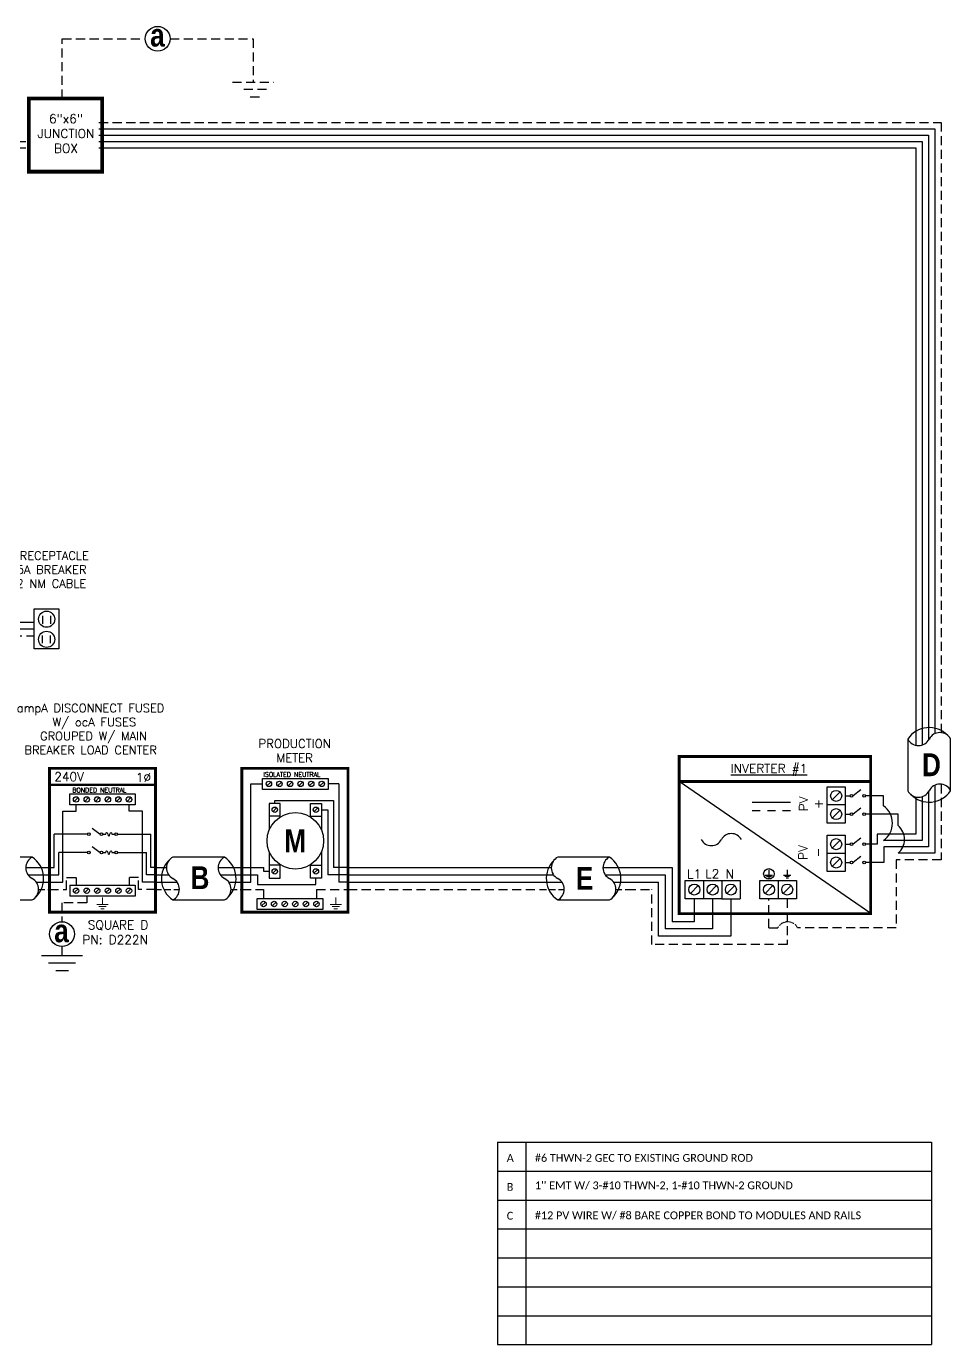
# Model space of a CAD drawing. Header units: feet. Extents: x 6185 to 6945, y 16037 to 16580.
# Drawn here: x 6565 to 6945, y 16038 to 16580 of the extents above; entities that cross this region are included whole.
import ezdxf

# ---------------------------------------------------------------- set-up
doc = ezdxf.new("R2010")
doc.units = ezdxf.units.FT
doc.header["$MEASUREMENT"] = 0
doc.linetypes.add('HIDDEN', pattern=[0.375, 0.25, -0.125])
doc.layers.add('TEXT', color=7, linetype='Continuous')
doc.styles.add('ONE LINE TXT', font='techb___.ttf')
doc.styles.get("Standard").update_dxf_attribs({"font": 'simplex.shx'})

# ---------------------------------------------------------------- blocks, each defined once
blk = doc.blocks.new('6x6box')
at = {"lineweight": 50, "const_width": 1.53}
blk.add_lwpolyline([(30.1, 0), (0, 0), (0, 30.1), (30.1, 30.1)], close=True, dxfattribs=at)
at = {"color": 1, "insert": (15.24, 15.71), "char_height": 3.6576, "width": 0.4767, "attachment_point": 5}
blk.add_mtext('6"x6"  JUNCTION BOX  ', dxfattribs=at)
blk = doc.blocks.new('*U14')
at = {"color": 7, "linetype": 'Continuous'}
for p, q in [((-7.14, 13.31), (-28.39, 13.31)), ((-28.39, -4.31), (-7.14, -4.31))]:
    blk.add_line(p, q, dxfattribs=at)
at = {"color": 7}
for p, q in [((-35.53, 9), (-31.05, 9)), ((-9.81, 9), (0, 9))]:
    blk.add_line(p, q, dxfattribs=at)
at = {"color": 10}
for p, q in [((-35.53, 6), (-30.11, 6)), ((-8.87, 6), (0, 6))]:
    blk.add_line(p, q, dxfattribs=at)
at = {"color": 253}
for p, q in [((-35.53, 3), (-26.66, 3)), ((-5.41, 3), (0, 3))]:
    blk.add_line(p, q, dxfattribs=at)
at = {"color": 92, "linetype": 'HIDDEN', "ltscale": 10}
for p, q in [((-4.48, 0), (0, 0)), ((-35.53, 0), (-25.72, 0))]:
    blk.add_line(p, q, dxfattribs=at)
at = {"color": 7, "linetype": 'Continuous'}
for centre, start, end in [((-22.54, 4.5), 133.9732, 236.4265), ((-12.99, 4.5), 313.9732, 56.4265)]:
    blk.add_arc(centre, 10.58, start, end, dxfattribs=at)
at = {"linetype": 'Continuous'}
for centre, start, end in [((-26.08, 8.91), 117.6639, 242.3361), ((-4.83, 8.91), 117.6639, 242.3361), ((-30.7, 0.09), 297.6639, 62.3361), ((-9.45, 0.09), 297.6639, 62.3361)]:
    blk.add_arc(centre, 4.98, start, end, dxfattribs=at)
blk = doc.blocks.new('*U26')
at = {"color": 7}
blk.add_line((-79.14, 9), (0, 9), dxfattribs=at)
at = {"color": 10}
blk.add_line((-79.14, 6), (0, 6), dxfattribs=at)
at = {"color": 253}
blk.add_line((-79.14, 3), (0, 3), dxfattribs=at)
at = {"color": 92, "linetype": 'HIDDEN', "ltscale": 15}
blk.add_line((-79.14, 0), (0, 0), dxfattribs=at)
blk = doc.blocks.new('fusedDisconnect')
at = {"lineweight": 50}
blk.add_line((-43.61, 43.06), (0, 43.06), dxfattribs=at)
at = {"color": 1, "linetype": 'Continuous'}
for p, q in [((-35.27, 34.78), (-35.27, 39.32)), ((-35.27, 39.32), (-8.32, 39.32)), ((-8.32, 39.32), (-8.32, 34.78)), ((-8.32, 34.78), (-35.27, 34.78)), ((-26.07, 25.18), (-22.81, 22.74)), ((-21.73, 22.73), (-20.49, 22.73)), ((-17.94, 22.73), (-16.7, 22.73)), ((-26.07, 17.65), (-22.81, 15.2)), ((-21.73, 15.2), (-20.49, 15.2)), ((-17.94, 15.2), (-16.7, 15.2)), ((-35.27, 1.76), (-8.32, 1.76)), ((-35.27, 1.76), (-35.27, -2.78)), ((-8.32, 1.76), (-8.32, -2.78)), ((-8.32, -2.78), (-35.27, -2.78))]:
    blk.add_line(p, q, dxfattribs=at)
at = {"color": 4, "linetype": 'Continuous'}
for p, q in [((-31.89, 37.83), (-33.46, 36.26)), ((-27.53, 37.83), (-29.11, 36.26)), ((-23.18, 37.83), (-24.76, 36.26)), ((-18.83, 37.83), (-20.41, 36.26)), ((-14.48, 37.83), (-16.06, 36.26)), ((-10.13, 37.83), (-11.7, 36.26)), ((-31.89, 0.28), (-33.46, -1.3)), ((-27.53, 0.28), (-29.11, -1.3)), ((-23.18, 0.28), (-24.76, -1.3)), ((-18.83, 0.28), (-20.41, -1.3)), ((-14.48, 0.28), (-16.06, -1.3)), ((-10.13, 0.28), (-11.7, -1.3))]:
    blk.add_line(p, q, dxfattribs=at)
at = {"color": 253, "linetype": 'Continuous'}
for p, q in [((-32.67, 32.17), (-32.67, 34.78)), ((-10.92, 32.17), (-10.92, 34.78)), ((-38.16, 3), (-38.16, 32.17)), ((-38.16, 32.17), (-32.67, 32.17)), ((-5.43, 32.17), (-10.92, 32.17)), ((-5.43, 3), (-5.43, 32.17)), ((-43.61, 3), (-38.16, 3)), ((0, 3), (-5.43, 3))]:
    blk.add_line(p, q, dxfattribs=at)
at = {"color": 7, "linetype": 'Continuous'}
for p, q in [((-27.97, 22.73), (-41.66, 22.73)), ((-41.66, 9), (-41.66, 22.73)), ((-15.62, 22.73), (-1.93, 22.73)), ((-1.93, 9), (-1.93, 22.73))]:
    blk.add_line(p, q, dxfattribs=at)
at = {"color": 10, "linetype": 'Continuous'}
for p, q in [((-27.97, 15.2), (-39.8, 15.2)), ((-39.8, 6), (-39.8, 15.2)), ((-15.62, 15.2), (-3.79, 15.19)), ((-3.79, 6), (-3.79, 15.2)), ((-43.61, 6), (-39.8, 6)), ((0, 6), (-3.79, 6))]:
    blk.add_line(p, q, dxfattribs=at)
at = {"color": 7}
for p, q in [((-43.61, 9), (-41.66, 9)), ((0, 9), (-1.93, 9))]:
    blk.add_line(p, q, dxfattribs=at)
at = {"color": 92, "linetype": 'HIDDEN', "ltscale": 15}
for p, q in [((-43.61, 0), (-36.58, 0)), ((-36.58, 0), (-36.58, 4.9)), ((-36.58, 4.9), (-32.67, 4.9)), ((-32.67, 4.9), (-32.67, 1.76)), ((-7.01, 4.9), (-10.92, 4.9)), ((-10.92, 4.9), (-10.92, 1.76)), ((-7.01, 0), (-7.01, 4.9)), ((0, 0), (-7.01, 0)), ((-28.32, -2.78), (-28.32, -5.55)), ((-28.32, -5.55), (-38.48, -5.55)), ((-38.48, -5.55), (-38.48, -13.28)), ((-38.48, -23.51), (-38.48, -27.17))]:
    blk.add_line(p, q, dxfattribs=at)
at = {"lineweight": 50, "const_width": 1.19}
blk.add_lwpolyline([(-43.61, -9.34), (-43.61, 49.84), (0, 49.84), (0, -9.34)], close=True, dxfattribs=at)
at = {"color": 92, "linetype": 'Continuous', "lineweight": 5, "ltscale": 0.05, "flags": 128}
for points in [[(-21.8, -3.32), (-21.8, -6.17)], [(-24.14, -6.17), (-19.45, -6.17)], [(-20.27, -7.03), (-23.32, -7.03)], [(-21.08, -7.9), (-22.51, -7.9)]]:
    blk.add_lwpolyline(points, dxfattribs=at)
at = {"color": 92, "linetype": 'Continuous', "ltscale": 4, "flags": 128}
for points in [[(-46.96, -27.17), (-30, -27.17)], [(-32.93, -30.31), (-44.02, -30.31)], [(-35.87, -33.46), (-41.08, -33.46)]]:
    blk.add_lwpolyline(points, dxfattribs=at)
at = {"color": 4, "linetype": 'Continuous'}
for centre in [(-32.67, 37.05), (-28.32, 37.05), (-23.97, 37.05), (-19.62, 37.05), (-15.27, 37.05), (-10.92, 37.05), (-32.67, -0.51), (-28.32, -0.51), (-23.97, -0.51), (-19.62, -0.51), (-15.27, -0.51), (-10.92, -0.51)]:
    blk.add_circle(centre, 1.11, dxfattribs=at)
at = {"color": 1, "linetype": 'Continuous'}
for centre in [(-27.43, 22.73), (-22.27, 22.73), (-16.16, 22.73), (-27.43, 15.2), (-22.27, 15.2), (-16.16, 15.19)]:
    blk.add_circle(centre, 0.541, dxfattribs=at)
at = {"color": 7, "linetype": 'Continuous'}
blk.add_circle((-38.48, -18.39), 5.11, dxfattribs=at)
at = {"color": 1, "linetype": 'Continuous'}
for points in [[(-20.49, 22.73), (-20.12, 23.49), (-19.22, 21.97), (-18.39, 23.49), (-17.94, 22.73)], [(-20.49, 15.2), (-20.12, 15.96), (-19.22, 14.43), (-18.39, 15.96), (-17.94, 15.2)]]:
    blk.add_spline(points, degree=3, dxfattribs=at)
at = {"color": 4, "linetype": 'Continuous'}
blk.add_text('BONDED NEUTRAL', height=1.8743, dxfattribs=at).set_placement((-34.19, 39.97))
at = {"color": 1}
for s, width, gutter_width, heights, insert, char_height, attachment_point in [('\\A1;\\pi1.8138;ampA DISCONNECT FUSED \\P\\pi16.536;W/ ocA FUSES\\P\\pi11.355;GROUPED W/ MAIN \\P\\pi4.9392;BREAKER LOAD CENTER', 71.8931, 92.23, [24.13], (-58.88, 76.39), 3.4544, 1), ('240V', 0.1481, 0.75, [0], (-35.55, 46.4), 3.658, 5), ('1∅', 0.1481, 0.75, [0], (-4.98, 46.1), 3.658, 5), ('\\A1;\\pi7.3884,t25.676;SQUARE D\\P\\pi5.1241,t23.412;PN: D222N', 35.0816, 28.88, [13.54], (-35.24, -12.75), 3.6576, 1)]:
    blk.add_mtext_dynamic_manual_height_columns(s, width=width, gutter_width=gutter_width, heights=heights, dxfattribs=dict(at, insert=insert, char_height=char_height, attachment_point=attachment_point))
at = {"color": 1, "linetype": 'Continuous', "insert": (-41.67, -12.34), "char_height": 9.3833, "attachment_point": 1, "style": 'ONE LINE TXT'}
blk.add_mtext_dynamic_manual_height_columns('{\\W1;\\C256;a}', width=0.1385, gutter_width=2.13, heights=[0], dxfattribs=at)
blk = doc.blocks.new('*U20')
at = {"color": 7, "linetype": 'Continuous'}
for p, q in [((-7.14, 13.31), (-28.39, 13.31)), ((-28.39, -4.31), (-7.14, -4.31))]:
    blk.add_line(p, q, dxfattribs=at)
at = {"color": 7}
for p, q in [((-35.53, 9), (-31.05, 9)), ((-9.81, 9), (0, 9))]:
    blk.add_line(p, q, dxfattribs=at)
at = {"color": 10}
for p, q in [((-35.53, 6), (-30.11, 6)), ((-8.87, 6), (0, 6))]:
    blk.add_line(p, q, dxfattribs=at)
at = {"color": 253}
for p, q in [((-35.53, 3), (-26.66, 3)), ((-5.41, 3), (0, 3))]:
    blk.add_line(p, q, dxfattribs=at)
at = {"color": 92, "linetype": 'HIDDEN', "ltscale": 10}
for p, q in [((-4.48, 0), (0, 0)), ((-35.53, 0), (-25.72, 0))]:
    blk.add_line(p, q, dxfattribs=at)
at = {"color": 7, "linetype": 'Continuous'}
for centre, start, end in [((-22.54, 4.5), 133.9732, 236.4265), ((-12.99, 4.5), 313.9732, 56.4265)]:
    blk.add_arc(centre, 10.58, start, end, dxfattribs=at)
at = {"linetype": 'Continuous'}
for centre, start, end in [((-26.08, 8.91), 117.6639, 242.3361), ((-4.83, 8.91), 117.6639, 242.3361), ((-30.7, 0.09), 297.6639, 62.3361), ((-9.45, 0.09), 297.6639, 62.3361)]:
    blk.add_arc(centre, 4.98, start, end, dxfattribs=at)
blk = doc.blocks.new('*U21')
at = {"color": 7}
for name, p in [('fusedDisconnect', (0, 0)), ('*U20', (-43.61, 0))]:
    blk.add_blockref(name, p, dxfattribs=at)
blk = doc.blocks.new('productionMeter')
at = {"color": 253, "linetype": 'Continuous'}
for p, q in [((-39.9, 3), (-39.9, 43.45)), ((-39.9, 43.45), (-35.13, 43.45)), ((-3.71, 43.45), (-8.18, 43.45)), ((-3.71, 43.45), (-3.71, 3)), ((-43.61, 3), (-39.9, 3)), ((0, 3), (-3.71, 3))]:
    blk.add_line(p, q, dxfattribs=at)
at = {"color": 1, "linetype": 'Continuous'}
for p, q in [((-35.13, 41.18), (-35.13, 45.72)), ((-35.13, 45.72), (-8.18, 45.72)), ((-8.18, 45.72), (-8.18, 41.18)), ((-8.18, 41.18), (-35.13, 41.18)), ((-32.38, 35.4), (-32.38, 24.5)), ((-27.84, 35.4), (-32.38, 35.4)), ((-27.84, 29.86), (-27.84, 35.4)), ((-15.47, 29.86), (-15.47, 35.4)), ((-15.47, 35.4), (-10.93, 35.4)), ((-10.93, 35.4), (-10.93, 24.5)), ((-27.84, 30.21), (-32.38, 30.21)), ((-15.47, 30.21), (-10.93, 30.21)), ((-32.38, 15.55), (-32.38, 4.64)), ((-10.93, 15.55), (-10.93, 4.64)), ((-27.84, 10.04), (-32.38, 10.04)), ((-27.84, 4.64), (-27.84, 10.18)), ((-15.47, 4.64), (-15.47, 10.18)), ((-15.47, 10.04), (-10.93, 10.04)), ((-32.38, 4.64), (-27.84, 4.64)), ((-10.93, 4.64), (-15.47, 4.64)), ((-37.32, -8.24), (-37.32, -3.7)), ((-37.32, -3.7), (-10.37, -3.7)), ((-10.37, -3.7), (-10.37, -8.24)), ((-10.37, -8.24), (-37.32, -8.24))]:
    blk.add_line(p, q, dxfattribs=at)
at = {"color": 4, "linetype": 'Continuous'}
for p, q in [((-31.74, 44.23), (-33.32, 42.66)), ((-27.39, 44.23), (-28.97, 42.66)), ((-23.04, 44.23), (-24.62, 42.66)), ((-18.69, 44.23), (-20.26, 42.66)), ((-14.34, 44.23), (-15.91, 42.66)), ((-9.99, 44.23), (-11.56, 42.66)), ((-29.33, 33.59), (-30.9, 32.02)), ((-12.41, 33.59), (-13.98, 32.02)), ((-29.33, 8.23), (-30.9, 6.66)), ((-12.41, 8.23), (-13.98, 6.66)), ((-33.93, -5.19), (-35.51, -6.76)), ((-29.58, -5.19), (-31.15, -6.76)), ((-25.23, -5.19), (-26.8, -6.76)), ((-20.88, -5.19), (-22.45, -6.76)), ((-16.53, -5.19), (-18.1, -6.76)), ((-12.18, -5.19), (-13.75, -6.76))]:
    blk.add_line(p, q, dxfattribs=at)
at = {"color": 7}
for p, q in [((-30.11, 35.4), (-30.11, 36.59)), ((-30.11, 36.59), (-5.98, 36.59)), ((-5.98, 36.59), (-5.98, 9)), ((-43.61, 9), (-34.54, 9)), ((-34.54, 7.44), (-34.54, 9)), ((-32.38, 7.44), (-34.54, 7.44)), ((0, 9), (-5.98, 9))]:
    blk.add_line(p, q, dxfattribs=at)
at = {"color": 10, "linetype": 'Continuous'}
for p, q in [((-10.93, 32.81), (-8.25, 32.81)), ((-8.25, 32.81), (-8.25, 6)), ((-43.61, 6), (-37.24, 6)), ((-37.24, 6), (-37.24, 2.05)), ((0, 6), (-8.25, 6)), ((-37.24, 2.05), (-13.2, 2.05)), ((-13.2, 2.05), (-13.2, 4.64))]:
    blk.add_line(p, q, dxfattribs=at)
at = {"color": 92, "linetype": 'HIDDEN', "ltscale": 15}
for p, q in [((-43.61, 0), (-34.72, 0)), ((-12.97, 0), (-12.97, -3.7)), ((-12.97, 0), (0, 0)), ((-34.72, 0), (-34.72, -3.7))]:
    blk.add_line(p, q, dxfattribs=at)
at = {"lineweight": 50, "const_width": 1.19}
blk.add_lwpolyline([(-43.61, -9.34), (-43.61, 49.84), (0, 49.84), (0, -9.34)], close=True, dxfattribs=at)
at = {"color": 92, "linetype": 'Continuous', "lineweight": 5, "ltscale": 0.05, "flags": 128}
for points in [[(-5.04, -3.33), (-5.04, -6.18)], [(-2.7, -6.18), (-7.38, -6.18)], [(-6.57, -7.05), (-3.51, -7.05)], [(-5.76, -7.91), (-4.32, -7.91)]]:
    blk.add_lwpolyline(points, dxfattribs=at)
at = {"color": 4, "linetype": 'Continuous'}
for centre in [(-32.53, 43.45), (-28.18, 43.45), (-23.83, 43.45), (-19.48, 43.45), (-15.13, 43.45), (-10.78, 43.45), (-30.11, 32.81), (-13.2, 32.81), (-30.11, 7.44), (-13.2, 7.44), (-34.72, -5.97), (-30.37, -5.97), (-26.02, -5.97), (-21.67, -5.97), (-17.32, -5.97), (-12.97, -5.97)]:
    blk.add_circle(centre, 1.11, dxfattribs=at)
at = {"linetype": 'Continuous'}
blk.add_circle((-21.65, 20.02), 11.62, dxfattribs=at)
at = {"color": 4, "linetype": 'Continuous'}
blk.add_text('ISOLATED NEUTRAL', height=1.8743, dxfattribs=at).set_placement((-34.77, 46.37))
at = {"color": 253, "linetype": 'Continuous', "style": 'ONE LINE TXT'}
blk.add_text('M', height=9.38, dxfattribs=at).set_placement((-26.21, 15.31))
at = {"color": 1, "insert": (-21.93, 57.08), "char_height": 3.5433, "attachment_point": 5}
blk.add_mtext_dynamic_manual_height_columns('PRODUCTION METER', width=1.3203, gutter_width=7.17, heights=[0], dxfattribs=at)
blk = doc.blocks.new('*U18')
at = {"color": 7}
blk.add_blockref('productionMeter', (0, 0), dxfattribs=at)
blk = doc.blocks.new('*T25')
at = {"linetype": 'ByBlock', "lineweight": -2, "transparency": 16777216}
for p, q in [((0, 0), (178.52, 0)), ((0, 0), (0, -83.27)), ((11.58, 0), (11.58, -83.27)), ((178.52, 0), (178.52, -83.27)), ((0, -11.84), (178.52, -11.84)), ((0, -23.75), (178.52, -23.75)), ((0, -35.65), (178.52, -35.65)), ((0, -47.56), (178.52, -47.56)), ((0, -59.46), (178.52, -59.46)), ((0, -71.37), (178.52, -71.37)), ((0, -83.27), (178.52, -83.27))]:
    blk.add_line(p, q, dxfattribs=at)
at = {"color": 0, "linetype": 'Continuous', "transparency": 16777216, "char_height": 3.2119, "attachment_point": 7}
for s, insert, width in [('{\\fCalibri|b0|i0|c0;A', (3.78, -8.06), 4.025), ('{\\fCalibri|b0|i0|c0;#6 THWN-2 GEC TO EXISTING GROUND ROD', (15.36, -8.06), 159.3801), ("{\\fCalibri|b0|i0|c0;1'' EMT W/ 3-#10 THWN-2, 1-#10 THWN-2 GROUND", (15.36, -19.97), 159.3801), ('{\\fCalibri|b0|i0|c0;B', (3.78, -19.97), 4.025), ('{\\fCalibri|b0|i0|c0;C', (3.78, -31.87), 4.025), ('{\\fCalibri|b0|i0|c0;#12 PV WIRE W/ #8 BARE COPPER BOND TO MODULES AND RAILS', (15.36, -31.87), 159.3801), ('{\\fCalibri|b0|i0|c0;', (3.78, -43.78), 4.025), ('{\\fCalibri|b0|i0|c0;', (15.36, -43.78), 159.3801), ('{\\fCalibri|b0|i0|c0;', (3.78, -55.68), 4.025), ('{\\fCalibri|b0|i0|c0;', (15.36, -55.68), 159.3801), ('{\\fCalibri|b0|i0|c0;', (3.78, -67.59), 4.025), ('{\\fCalibri|b0|i0|c0;', (15.36, -67.59), 159.3801), ('{\\fCalibri|b0|i0|c0;', (3.78, -79.5), 4.025), ('{\\fCalibri|b0|i0|c0;', (15.36, -79.5), 159.3801)]:
    blk.add_mtext(s, dxfattribs=dict(at, insert=insert, width=width))
blk = doc.blocks.new('gfci1')
at = {"color": 7, "linetype": 'Continuous'}
for p, q in [((33.46, 0), (33.46, 38.87)), ((33.46, 38.87), (59.14, 38.87)), ((62.57, 41.42), (62.57, 38.21)), ((65.87, 41.42), (65.87, 38.21)), ((62.57, 30.17), (62.57, 33.39)), ((65.87, 30.17), (65.87, 33.39)), ((0, 0), (16.69, 0)), ((24.94, 0), (33.46, 0))]:
    blk.add_line(p, q, dxfattribs=at)
at = {"color": 253, "linetype": 'Continuous'}
for p, q in [((36.28, -2.82), (36.28, 36.06)), ((36.28, 36.06), (59.14, 36.06)), ((12.22, -2.82), (16.69, -2.82)), ((12.22, -2.82), (12.22, -35.5)), ((24.94, -2.82), (36.28, -2.82)), ((12.22, -47.07), (12.22, -57.95)), ((12.22, -57.95), (0, -57.95))]:
    blk.add_line(p, q, dxfattribs=at)
at = {"color": 7}
blk.add_line((16.69, -45.52), (16.69, -45.52), dxfattribs=at)
at = {"color": 7, "linetype": 'Continuous'}
blk.add_lwpolyline([(59.14, 44.31), (69.3, 44.31), (69.3, 27.81), (59.14, 27.81)], close=True, dxfattribs=at)
for centre in [(64.22, 40.06), (64.22, 31.78)]:
    blk.add_circle(centre, 3.33, dxfattribs=at)
blk.add_arc((20.81, -4.99), 6.47, 50.3905, 129.6095, dxfattribs=at)
at = {"color": 253, "linetype": 'Continuous'}
for centre, radius, start, end in [((20.81, -7.8), 6.47, 50.3905, 129.6095), ((22.72, -41.29), 11.99, 151.1704, 208.8296)]:
    blk.add_arc(centre, radius, start, end, dxfattribs=at)
at = {"layer": 'TEXT', "color": 92, "linetype": 'HIDDEN', "ltscale": 15}
for p, q in [((39.09, -5.63), (39.09, 33.24)), ((39.09, 33.24), (59.14, 33.24)), ((16.69, -5.63), (16.69, -34.69)), ((24.94, -5.63), (39.09, -5.63)), ((16.69, -42.94), (16.69, -45.52)), ((16.69, -45.52), (-34.69, -45.52)), ((-34.69, -45.52), (-34.69, -53.67)), ((-34.69, -53.67), (-21.14, -53.67))]:
    blk.add_line(p, q, dxfattribs=at)
at = {"layer": 'TEXT', "color": 92, "linetype": 'Continuous', "ltscale": 15}
for centre, start, end in [((20.81, -10.62), 50.3905, 129.6095), ((21.67, -38.81), 140.3905, 219.6095)]:
    blk.add_arc(centre, 6.47, start, end, dxfattribs=at)
at = {"layer": 'TEXT', "color": 1, "insert": (27.72, 67.97), "char_height": 3.4544, "attachment_point": 1}
blk.add_mtext_dynamic_manual_height_columns('\\A1;\\pi12.999;GFCI RECEPTACLE\\P\\pi15.467;1p15A BREAKER\\P\\pi14.891;14/2 NM CABLE', width=71.8931, gutter_width=92.23, heights=[24.13], dxfattribs=at)
blk = doc.blocks.new('string1')
at = {"color": 7, "linetype": 'Continuous'}
for p, q in [((-560.21, 269.3), (-533.99, 269.3)), ((-520.9, 269.3), (-482.74, 269.3)), ((-444.96, 269.3), (-405.93, 269.3)), ((-384.69, 269.3), (-345.37, 269.3)), ((-315.27, 269.3), (23.33, 269.3)), ((23.33, 269.3), (23.33, 20.94)), ((7.45, 0), (0, 0)), ((7.45, -4.11), (7.45, 0)), ((23.33, -0.31), (23.33, -18.41)), ((23.33, -18.41), (7.45, -18.41))]:
    blk.add_line(p, q, dxfattribs=at)
at = {"color": 253, "linetype": 'Continuous'}
for p, q in [((-560.21, 266.68), (-532.38, 266.68)), ((-522.69, 266.68), (-482.74, 266.68)), ((-444.96, 266.68), (-405.67, 266.68)), ((-384.43, 266.68), (-345.37, 266.68)), ((-315.27, 266.68), (20.71, 266.68)), ((20.71, 266.68), (20.71, 20.82)), ((20.71, -0.42), (20.71, -15.79)), ((20.71, -15.79), (4.87, -15.79)), ((4.87, -15.79), (4.87, -19.9)), ((4.87, -19.9), (0, -19.9))]:
    blk.add_line(p, q, dxfattribs=at)
at = {"linetype": 'Continuous'}
blk.add_arc((2.32, -11.26), 8.8, 305.6505, 54.3495, dxfattribs=at)

msp = doc.modelspace()

# ---------------------------------------------------------------- linework, layer by layer
at = {"color": 92, "linetype": 'HIDDEN', "ltscale": 15}
for p, q in [((6580.06, 16550.36), (6580.06, 16574.95)), ((6580.06, 16574.95), (6614.17, 16574.95)), ((6624.4, 16574.95), (6658.51, 16574.95)), ((6658.51, 16574.95), (6658.51, 16557.17)), ((6595.11, 16540.55), (6941.58, 16540.55)), ((6941.58, 16540.55), (6941.58, 16289.38)), ((6941.58, 16268.14), (6941.58, 16237.11)), ((6941.58, 16237.11), (6923.07, 16237.11)), ((6923.07, 16237.11), (6923.07, 16209.03)), ((6812.22, 16224.85), (6822.57, 16224.85)), ((6822.57, 16202.16), (6822.57, 16224.85)), ((6870.68, 16209.03), (6870.68, 16221.06)), ((6878.21, 16221.06), (6878.21, 16202.16)), ((6870.68, 16209.03), (6874.28, 16209.03)), ((6923.07, 16209.03), (6882.52, 16209.03)), ((6878.21, 16202.16), (6822.57, 16202.16))]:
    msp.add_line(p, q, dxfattribs=at)
at = {"color": 7, "linetype": 'Continuous'}
for p, q in [((6595.11, 16537.93), (6938.96, 16537.93)), ((6938.96, 16537.93), (6938.96, 16288.98)), ((6927.78, 16286.75), (6927.78, 16265.51)), ((6945.41, 16265.51), (6945.41, 16286.75)), ((6912.53, 16214.9), (6833.75, 16269.27)), ((6938.96, 16267.73), (6938.96, 16239.73)), ((6879.58, 16260.66), (6863.81, 16260.66)), ((6867.1, 16257.25), (6863.81, 16257.25)), ((6873.34, 16257.25), (6870.05, 16257.25)), ((6879.58, 16257.25), (6876.28, 16257.25)), ((6923.79, 16255.85), (6910.38, 16255.85)), ((6923.79, 16251.13), (6923.79, 16255.85)), ((6938.96, 16239.73), (6923.79, 16239.73)), ((6812.22, 16233.85), (6830.92, 16233.85)), ((6830.92, 16233.85), (6830.92, 16211.47)), ((6839.97, 16221.06), (6839.97, 16211.47)), ((6839.97, 16211.47), (6830.92, 16211.47))]:
    msp.add_line(p, q, dxfattribs=at)
at = {"color": 253, "linetype": 'Continuous'}
for p, q in [((6595.11, 16535.31), (6936.34, 16535.31)), ((6936.34, 16535.31), (6936.34, 16286.31)), ((6936.34, 16265.07), (6936.34, 16242.35)), ((6936.34, 16242.35), (6917.88, 16242.35)), ((6917.88, 16242.35), (6917.88, 16235.95)), ((6917.88, 16235.95), (6910.38, 16235.95)), ((6812.22, 16227.85), (6825.3, 16227.85)), ((6825.3, 16205.7), (6825.3, 16227.85)), ((6855.04, 16221.06), (6855.04, 16205.7)), ((6855.04, 16205.7), (6825.3, 16205.7))]:
    msp.add_line(p, q, dxfattribs=at)
at = {"color": 1, "linetype": 'Continuous'}
for p, q in [((6894.57, 16252.08), (6894.57, 16267.15)), ((6894.57, 16267.15), (6902.1, 16267.15)), ((6894.57, 16252.08), (6894.57, 16267.15)), ((6902.1, 16267.15), (6902.1, 16252.08)), ((6902.1, 16267.15), (6902.1, 16259.62)), ((6908.53, 16265.85), (6905.27, 16263.4)), ((6902.1, 16263.38), (6904.14, 16263.38)), ((6902.1, 16259.62), (6894.57, 16259.62)), ((6902.1, 16255.85), (6904.14, 16255.85)), ((6908.53, 16258.31), (6905.27, 16255.87)), ((6902.1, 16252.08), (6894.57, 16252.08)), ((6894.57, 16232.19), (6894.57, 16247.26)), ((6894.57, 16247.26), (6902.1, 16247.26)), ((6902.1, 16247.26), (6902.1, 16239.72)), ((6908.53, 16245.95), (6905.27, 16243.51)), ((6902.1, 16239.72), (6894.57, 16239.72)), ((6902.1, 16243.49), (6904.14, 16243.49)), ((6902.1, 16239.72), (6902.1, 16232.19)), ((6908.53, 16238.42), (6905.27, 16235.97)), ((6902.1, 16235.95), (6904.14, 16235.95)), ((6836.2, 16228.59), (6851.27, 16228.59)), ((6836.2, 16221.06), (6836.2, 16228.59)), ((6836.2, 16228.59), (6843.74, 16228.59)), ((6843.74, 16228.59), (6843.74, 16221.06)), ((6851.27, 16228.59), (6851.27, 16221.06)), ((6851.27, 16228.59), (6858.81, 16228.59)), ((6858.81, 16228.59), (6858.81, 16221.06)), ((6866.91, 16228.59), (6881.98, 16228.59)), ((6866.91, 16221.06), (6866.91, 16228.59)), ((6866.91, 16228.59), (6874.44, 16228.59)), ((6874.44, 16228.59), (6874.44, 16221.06)), ((6881.98, 16228.59), (6881.98, 16221.06)), ((6902.1, 16232.19), (6894.57, 16232.19)), ((6851.27, 16221.06), (6836.2, 16221.06)), ((6851.27, 16221.06), (6858.81, 16221.06)), ((6881.98, 16221.06), (6866.91, 16221.06))]:
    msp.add_line(p, q, dxfattribs=at)
at = {"color": 4, "linetype": 'Continuous'}
for p, q in [((6899.94, 16264.99), (6896.73, 16261.78)), ((6899.94, 16257.46), (6896.73, 16254.24)), ((6899.94, 16245.1), (6896.73, 16241.88)), ((6899.94, 16237.56), (6896.73, 16234.35)), ((6841.58, 16226.43), (6838.36, 16223.22)), ((6849.11, 16226.43), (6845.9, 16223.22)), ((6856.65, 16226.43), (6853.43, 16223.22)), ((6872.28, 16226.43), (6869.07, 16223.22)), ((6879.82, 16226.43), (6876.6, 16223.22))]:
    msp.add_line(p, q, dxfattribs=at)
at = {"color": 10, "linetype": 'Continuous'}
for p, q in [((6812.22, 16230.85), (6827.98, 16230.85)), ((6827.98, 16230.85), (6827.98, 16208.66)), ((6847.51, 16221.06), (6847.51, 16208.66)), ((6847.51, 16208.66), (6827.98, 16208.66))]:
    msp.add_line(p, q, dxfattribs=at)
at = {"color": 92, "linetype": 'HIDDEN', "ltscale": 15, "flags": 128}
for points in [[(6650.03, 16557.17), (6666.99, 16557.17)], [(6664.05, 16554.02), (6652.97, 16554.02)], [(6661.11, 16550.88), (6655.91, 16550.88)]]:
    msp.add_lwpolyline(points, dxfattribs=at)
at = {"color": 7, "lineweight": 50, "const_width": 1.19}
msp.add_lwpolyline([(6833.75, 16214.9), (6833.75, 16279.55), (6912.53, 16279.55), (6912.53, 16214.9)], close=True, dxfattribs=at)
at = {"lineweight": 50, "const_width": 1.19}
msp.add_lwpolyline([(6833.75, 16269.27), (6833.75, 16279.55), (6912.53, 16279.55), (6912.53, 16269.27)], close=True, dxfattribs=at)
at = {"color": 92, "linetype": 'Continuous', "flags": 128}
for points in [[(6870.68, 16233), (6870.68, 16230.71)], [(6878.21, 16233), (6878.21, 16230.71)], [(6869.14, 16230.71), (6872.21, 16230.71)], [(6871.68, 16230.14), (6869.67, 16230.14)], [(6871.15, 16229.57), (6870.2, 16229.57)], [(6876.67, 16230.71), (6879.75, 16230.71)], [(6879.21, 16230.14), (6877.21, 16230.14)], [(6878.68, 16229.57), (6877.74, 16229.57)]]:
    msp.add_lwpolyline(points, dxfattribs=at)
at = {"color": 7, "linetype": 'Continuous'}
msp.add_circle((6619.29, 16574.95), 5.11, dxfattribs=at)
at = {"color": 4, "linetype": 'Continuous'}
for centre in [(6898.34, 16263.38), (6898.34, 16255.85), (6898.34, 16243.49), (6898.34, 16235.95), (6839.97, 16224.83), (6847.51, 16224.83), (6855.04, 16224.83), (6870.68, 16224.83), (6878.21, 16224.83)]:
    msp.add_circle(centre, 2.27, dxfattribs=at)
at = {"color": 1, "linetype": 'Continuous'}
for centre in [(6904.68, 16263.38), (6909.84, 16263.38), (6904.68, 16255.85), (6909.84, 16255.85), (6904.68, 16243.49), (6909.84, 16243.49), (6904.68, 16235.95), (6909.84, 16235.95)]:
    msp.add_circle(centre, 0.541, dxfattribs=at)
at = {"color": 92, "linetype": 'Continuous'}
msp.add_circle((6870.68, 16231.26), 2.17, dxfattribs=at)
at = {"color": 7, "linetype": 'Continuous'}
for centre, start, end in [((6936.6, 16280.9), 43.9732, 146.4265), ((6936.6, 16271.36), 223.9732, 326.4265)]:
    msp.add_arc(centre, 10.58, start, end, dxfattribs=at)
at = {"linetype": 'Continuous'}
for centre, radius, start, end in [((6941, 16284.44), 4.98, 27.6639, 152.3361), ((6932.19, 16289.06), 4.98, 207.6639, 332.3361), ((6932.19, 16267.82), 4.98, 207.6639, 332.3361), ((6941, 16263.2), 4.98, 27.6639, 152.3361), ((6919.02, 16245.43), 7.43, 309.9338, 50.0662), ((6846.99, 16247.53), 4.65, 207.6639, 332.3361), ((6855.23, 16243.21), 4.65, 27.6639, 152.3361)]:
    msp.add_arc(centre, radius, start, end, dxfattribs=at)
at = {"color": 92, "linetype": 'HIDDEN', "ltscale": 0.3}
msp.add_arc((6878.4, 16206.87), 4.65, 27.6639, 152.3361, dxfattribs=at)

# ---------------------------------------------------------------- block references
at = {"color": 7}
for name, p in [('6x6box', (6566.32, 16520.26)), ('string1', (6910.38, 16263.38)), ('gfci1', (6509.38, 16296.01)), ('*U21', (6618.41, 16224.85)), ('*U18', (6697.55, 16224.85)), ('*U14', (6653.93, 16224.85)), ('*U26', (6776.69, 16224.85)), ('*U14', (6812.22, 16224.85))]:
    msp.add_blockref(name, p, dxfattribs=at)
msp.add_blockref('*T25', (6759.07, 16120.8))

# ---------------------------------------------------------------- texts
at = {"color": 1, "linetype": 'Continuous'}
msp.add_text('%%UINVERTER #1', height=3.6576, dxfattribs=at).set_placement((6854.96, 16272.81))
at = {"color": 1, "linetype": 'Continuous', "char_height": 9.3833, "attachment_point": 1, "style": 'ONE LINE TXT'}
for s, insert in [('{\\W1;\\C256;a}', (6616.19, 16581.14)), ('{\\W1;\\C256;D}', (6933.64, 16280.86)), ('{\\W1;\\C256;B}', (6632.79, 16234.39)), ('{\\W1;\\C256;E}', (6791.3, 16234.16))]:
    msp.add_mtext_dynamic_manual_height_columns(s, width=0.1385, gutter_width=2.13, heights=[0], dxfattribs=dict(at, insert=insert))
at = {"color": 1, "char_height": 3.658, "attachment_point": 5, "rotation": 90}
for s, width, insert in [('PV +', 2.8378, (6887.94, 16260.03)), ('PV -', 2.8013, (6887.72, 16240.05))]:
    msp.add_mtext_dynamic_manual_height_columns(s, width=width, gutter_width=0.75, heights=[0], dxfattribs=dict(at, insert=insert))
at = {"color": 1, "attachment_point": 5}
for s, insert, char_height in [('L1', (6839.91, 16231.24), 3.658), ('L2', (6847.38, 16231.27), 3.658), ('N', (6854.63, 16231.21), 3.66)]:
    msp.add_mtext_dynamic_manual_height_columns(s, width=0.1481, gutter_width=0.75, heights=[0], dxfattribs=dict(at, insert=insert, char_height=char_height))

doc.saveas('drawing.dxf')
